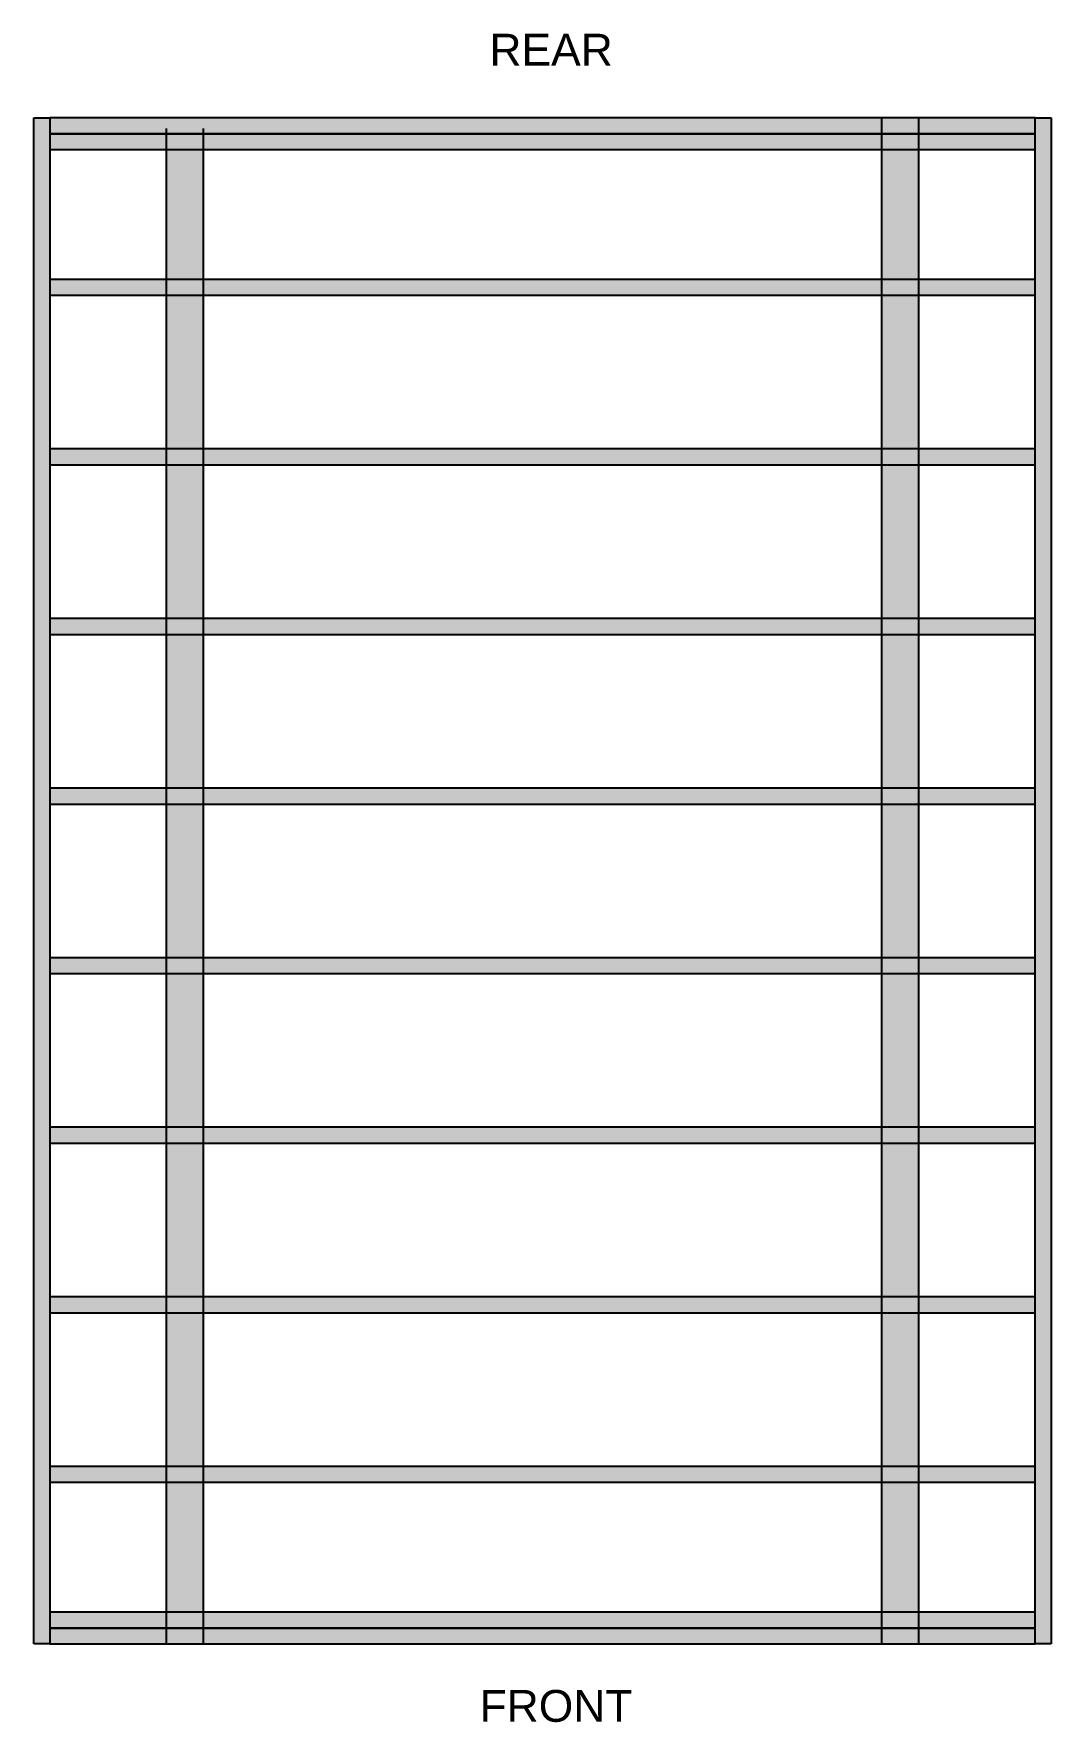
# Model space of a CAD drawing. Header units: inches. Extents: x 0 to 96, y -7 to 152.
import ezdxf

# ---------------------------------------------------------------- set-up
doc = ezdxf.new("R2010")
doc.units = ezdxf.units.IN
doc.header["$MEASUREMENT"] = 0
doc.layers.add('Jig-Framing', color=7, linetype='Continuous', lineweight=25, true_color=0x000000)
doc.layers.add('Step_04-Framing', color=7, linetype='Continuous', lineweight=25, true_color=0x000000)
doc.styles.add('textstyle94', font='')
doc.styles.add('textstyle95', font='')
doc.styles.add('textstyle96', font='')
doc.styles.get('textstyle94').set_extended_font_data('Liberation Sans')
doc.styles.get('textstyle95').set_extended_font_data('Liberation Sans')
doc.styles.get('textstyle96').set_extended_font_data('Liberation Sans')

msp = doc.modelspace()

# ---------------------------------------------------------------- hatches: boundary and pattern name
at = {"layer": 'Step_04-Framing', "true_color": 0xa0a0a4}
for points in [[(0, 0), (0, 144), (1.5, 144), (1.5, 0)], [(1.5, 144), (94.5, 144), (94.5, 142.5), (1.5, 142.5)], [(12.5, 144), (12.5, 0), (16, 0), (16, 144)], [(83.5, 0), (83.5, 144), (80, 144), (80, 0)], [(94.5, 0), (94.5, 144), (96, 144), (96, 0)], [(94.5, 141), (94.5, 142.5), (1.5, 142.5), (1.5, 141)], [(1.5, 128.75), (1.5, 127.25), (94.5, 127.25), (94.5, 128.75)], [(1.5, 112.75), (1.5, 111.25), (94.5, 111.25), (94.5, 112.75)], [(1.5, 96.75), (1.5, 95.25), (94.5, 95.25), (94.5, 96.75)], [(1.5, 80.75), (1.5, 79.25), (94.5, 79.25), (94.5, 80.75)], [(1.5, 64.75), (1.5, 63.25), (94.5, 63.25), (94.5, 64.75)], [(1.5, 48.75), (1.5, 47.25), (94.5, 47.25), (94.5, 48.75)], [(1.5, 32.75), (1.5, 31.25), (94.5, 31.25), (94.5, 32.75)], [(1.5, 16.75), (1.5, 15.25), (94.5, 15.25), (94.5, 16.75)], [(94.5, 1.5), (94.5, 3), (1.5, 3), (1.5, 1.5)], [(1.5, 1.5), (94.5, 1.5), (94.5, 0), (1.5, 0)]]:
    msp.add_hatch(color=252, dxfattribs=at).paths.add_polyline_path(points)

# ---------------------------------------------------------------- linework, layer by layer
at = {"layer": 'Jig-Framing'}
for p, q in [((0, 0), (0, 144)), ((0, 144), (1.5, 144)), ((0, 0), (0, 144)), ((1.5, 144), (1.5, 0)), ((94.5, 144), (1.5, 144)), ((1.5, 144), (1.5, 142.5)), ((94.5, 0), (94.5, 144)), ((94.5, 144), (96, 144)), ((94.5, 142.5), (94.5, 144)), ((94.5, 0), (94.5, 144)), ((96, 144), (96, 0)), ((1.5, 142.5), (94.5, 142.5)), ((94.5, 142.5), (1.5, 142.5)), ((1.5, 142.5), (1.5, 141)), ((94.5, 141), (94.5, 142.5)), ((1.5, 141), (94.5, 141)), ((94.5, 128.75), (1.5, 128.75)), ((1.5, 128.75), (1.5, 127.25)), ((94.5, 127.25), (94.5, 128.75)), ((1.5, 127.25), (94.5, 127.25)), ((94.5, 112.75), (1.5, 112.75)), ((1.5, 112.75), (1.5, 111.25)), ((94.5, 111.25), (94.5, 112.75)), ((1.5, 111.25), (94.5, 111.25)), ((94.5, 96.75), (1.5, 96.75)), ((1.5, 96.75), (1.5, 95.25)), ((94.5, 95.25), (94.5, 96.75)), ((1.5, 95.25), (94.5, 95.25)), ((94.5, 80.75), (1.5, 80.75)), ((1.5, 80.75), (1.5, 79.25)), ((94.5, 79.25), (94.5, 80.75)), ((1.5, 79.25), (94.5, 79.25)), ((94.5, 64.75), (1.5, 64.75)), ((1.5, 64.75), (1.5, 63.25)), ((94.5, 63.25), (94.5, 64.75)), ((1.5, 63.25), (94.5, 63.25)), ((94.5, 48.75), (1.5, 48.75)), ((1.5, 48.75), (1.5, 47.25)), ((94.5, 47.25), (94.5, 48.75)), ((1.5, 47.25), (94.5, 47.25)), ((94.5, 32.75), (1.5, 32.75)), ((1.5, 32.75), (1.5, 31.25)), ((94.5, 31.25), (94.5, 32.75)), ((1.5, 31.25), (94.5, 31.25)), ((94.5, 16.75), (1.5, 16.75)), ((1.5, 16.75), (1.5, 15.25)), ((94.5, 15.25), (94.5, 16.75)), ((1.5, 15.25), (94.5, 15.25)), ((94.5, 3), (1.5, 3)), ((1.5, 3), (1.5, 1.5)), ((94.5, 1.5), (94.5, 3)), ((1.5, 0), (0, 0)), ((94.5, 1.5), (1.5, 1.5)), ((1.5, 1.5), (1.5, 0)), ((1.5, 1.5), (94.5, 1.5)), ((1.5, 0), (94.5, 0)), ((94.5, 0), (94.5, 1.5)), ((96, 0), (94.5, 0))]:
    msp.add_line(p, q, dxfattribs=at)
at = {"layer": 'Step_04-Framing'}
for p, q in [((0, 0), (0, 144)), ((0, 144), (1.5, 144)), ((0, 0), (0, 144)), ((1.5, 144), (1.5, 0)), ((94.5, 144), (1.5, 144)), ((1.5, 144), (1.5, 142.5)), ((80, 144), (80, 0)), ((83.5, 0), (83.5, 144)), ((94.5, 144), (96, 144)), ((94.5, 142.5), (94.5, 144)), ((94.5, 0), (94.5, 144)), ((94.5, 0), (94.5, 144)), ((96, 144), (96, 0)), ((1.5, 142.5), (94.5, 142.5)), ((94.5, 142.5), (1.5, 142.5)), ((1.5, 142.5), (1.5, 141)), ((12.5, 143), (12.5, 0)), ((16, 0), (16, 143)), ((94.5, 141), (94.5, 142.5)), ((1.5, 141), (94.5, 141)), ((94.5, 128.75), (1.5, 128.75)), ((1.5, 128.75), (1.5, 127.25)), ((94.5, 127.25), (94.5, 128.75)), ((1.5, 127.25), (94.5, 127.25)), ((94.5, 112.75), (1.5, 112.75)), ((1.5, 112.75), (1.5, 111.25)), ((94.5, 111.25), (94.5, 112.75)), ((1.5, 111.25), (94.5, 111.25)), ((94.5, 96.75), (1.5, 96.75)), ((1.5, 96.75), (1.5, 95.25)), ((94.5, 95.25), (94.5, 96.75)), ((1.5, 95.25), (94.5, 95.25)), ((94.5, 80.75), (1.5, 80.75)), ((1.5, 80.75), (1.5, 79.25)), ((94.5, 79.25), (94.5, 80.75)), ((1.5, 79.25), (94.5, 79.25)), ((94.5, 64.75), (1.5, 64.75)), ((1.5, 64.75), (1.5, 63.25)), ((94.5, 63.25), (94.5, 64.75)), ((1.5, 63.25), (94.5, 63.25)), ((94.5, 48.75), (1.5, 48.75)), ((1.5, 48.75), (1.5, 47.25)), ((94.5, 47.25), (94.5, 48.75)), ((1.5, 47.25), (94.5, 47.25)), ((94.5, 32.75), (1.5, 32.75)), ((1.5, 32.75), (1.5, 31.25)), ((94.5, 31.25), (94.5, 32.75)), ((1.5, 31.25), (94.5, 31.25)), ((94.5, 16.75), (1.5, 16.75)), ((1.5, 16.75), (1.5, 15.25)), ((94.5, 15.25), (94.5, 16.75)), ((1.5, 15.25), (94.5, 15.25)), ((94.5, 3), (1.5, 3)), ((1.5, 3), (1.5, 1.5)), ((94.5, 1.5), (94.5, 3)), ((1.5, 0), (0, 0)), ((94.5, 1.5), (1.5, 1.5)), ((1.5, 1.5), (1.5, 0)), ((1.5, 1.5), (94.5, 1.5)), ((1.5, 0), (94.5, 0)), ((12.5, 0), (16, 0)), ((80, 0), (83.5, 0)), ((94.5, 0), (94.5, 1.5)), ((96, 0), (94.5, 0))]:
    msp.add_line(p, q, dxfattribs=at)

# ---------------------------------------------------------------- texts
at = {"layer": 'Step_04-Framing', "char_height": 3, "attachment_point": 1}
for s, insert, style in [('REAR', (42.99, 151.93), 'textstyle94'), ('FRONT', (42.06, -4.35), 'textstyle95'), ('FRONT', (42.06, -4.35), 'textstyle96')]:
    msp.add_mtext(s, dxfattribs=dict(at, insert=insert, style=style))

doc.saveas('drawing.dxf')
